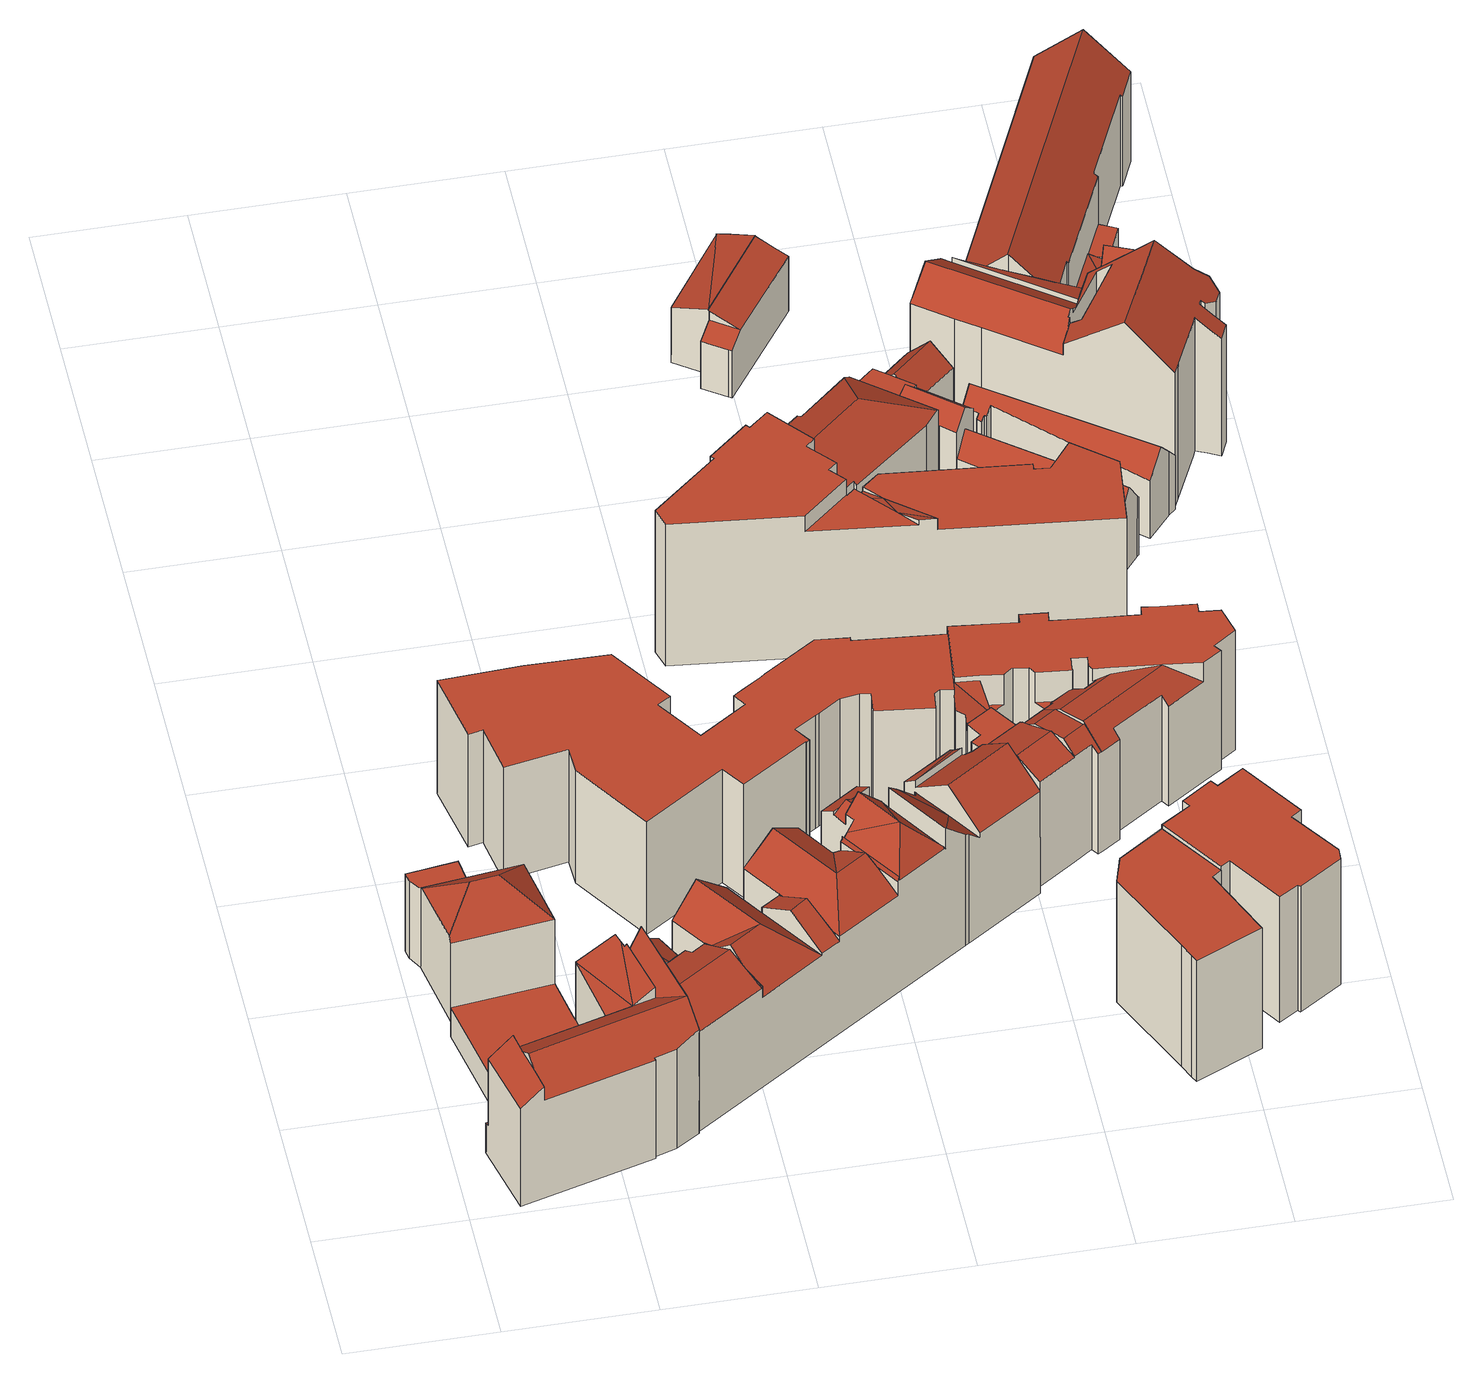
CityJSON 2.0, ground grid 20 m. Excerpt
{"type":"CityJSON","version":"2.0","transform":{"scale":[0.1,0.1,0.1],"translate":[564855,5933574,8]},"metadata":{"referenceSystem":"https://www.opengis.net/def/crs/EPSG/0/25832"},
"CityObjects":{
"building1":{"type":"Building","attributes":{"Gemeindeschluessel":"02000000","Geometrietyp2DReferenz":"3000","function":"31001_1010","roofType":"3100","measuredHeight":18.09,"storeysAboveGround":4},"geometry":[{"type":"MultiSurface","lod":"2","boundaries":[[[0,1,2]],[[3,4,5]],[[6,7,8,9]],[[10,11,6,9,12,13,14,15]],[[5,4,16,17,18,19,20,2,1]],[[11,10,21,0,2,20]],[[16,4,3,15,14]],[[17,16,14,13]],[[13,12,22,23,18,17]],[[21,10,15,3]],[[24,19,18,23]],[[6,11,20,19,24,7]],[[22,12,9,8]],[[21,3,5,1,0]],[[22,8,7,24,23]]],"semantics":{"surfaces":[{"type":"RoofSurface"},{"type":"WallSurface"},{"type":"GroundSurface"}],"values":[0,0,1,2,0,1,1,1,1,1,1,1,1,0,0]}}]},
"building2":{"type":"Building","attributes":{"Gemeindeschluessel":"02000000","Geometrietyp2DReferenz":"3000","function":"31001_1120","roofType":"1000","measuredHeight":20.65,"storeysAboveGround":5},"geometry":[{"type":"MultiSurface","lod":"2","boundaries":[[[25,26,27,28,29,30]],[[31,32,33,34]],[[35,31,34]],[[36,37,38,32,31]],[[39,40,41,42]],[[42,41,43,44]],[[44,43,45,46]],[[47,26,25]],[[30,29,48]],[[49,50,51,52]],[[45,34,33,53]],[[54,35,34,45]],[[55,56,57,58]],[[58,57,59,60]],[[61,37,36,62]],[[62,36,31]],[[60,59,48,29,28,63]],[[64,65,66,67,68,69]],[[55,58,60,63,70,49,52,39,42,44,46,71,72,68,67]],[[51,50,73,74,54,45,53,75,45,43,41,40]],[[65,64,62,31,47,25,76]],[[66,65,76,30,48,59,57,56]],[[47,31,35,54,74,27,26]],[[72,71,75,53,33,32,38]],[[68,72,38,37,61,69]],[[66,56,55,67]],[[25,30,76]],[[73,50,49,70]],[[70,63,28,27,74,73]],[[51,40,39,52]],[[45,75,71,46]],[[64,69,61,62]]],"semantics":{"surfaces":[{"type":"RoofSurface"},{"type":"WallSurface"},{"type":"GroundSurface"}],"values":[0,0,0,0,1,1,1,1,1,1,1,1,1,1,1,1,1,1,2,0,0,0,1,1,1,1,1,1,1,1,1,0]}}]},
"building3":{"type":"Building","attributes":{"Gemeindeschluessel":"02000000","Geometrietyp2DReferenz":"3000","function":"31001_1010","roofType":"1000","measuredHeight":19.65,"storeysAboveGround":6},"geometry":[{"type":"MultiSurface","lod":"2","boundaries":[[[77,78,79,80,81,82,83,84,85,86,87,88,89,90,91,92,93,94,95,96,97,98,99,100,101,102,103,104,105,106,107,108,109,110,111,112,113,114]],[[115,116,117,118,119,120,121,122,123,124,125,126,127,128,129,130,131,132,133,134,135,136,137,138,139,140,141,142,143,144,145,146,147,148,149,150,151,152]],[[152,151,78,77]],[[151,150,79,78]],[[150,149,80,79]],[[149,148,81,80]],[[148,147,82,81]],[[147,146,83,82]],[[146,145,84,83]],[[145,144,85,84]],[[144,143,86,85]],[[143,142,87,86]],[[142,141,88,87]],[[141,140,89,88]],[[140,139,90,89]],[[139,138,91,90]],[[138,137,92,91]],[[137,136,93,92]],[[136,135,94,93]],[[135,134,95,94]],[[134,133,96,95]],[[133,132,97,96]],[[132,131,98,97]],[[131,130,99,98]],[[130,129,100,99]],[[129,128,101,100]],[[128,127,102,101]],[[127,126,103,102]],[[126,125,104,103]],[[125,124,105,104]],[[124,123,106,105]],[[123,122,107,106]],[[122,121,108,107]],[[121,120,109,108]],[[120,119,110,109]],[[119,118,111,110]],[[118,117,112,111]],[[117,116,113,112]],[[116,115,114,113]],[[115,152,77,114]]],"semantics":{"surfaces":[{"type":"GroundSurface"},{"type":"RoofSurface"},{"type":"WallSurface"}],"values":[0,1,2,2,2,2,2,2,2,2,2,2,2,2,2,2,2,2,2,2,2,2,2,2,2,2,2,2,2,2,2,2,2,2,2,2,2,2,2,2]}}]},
"building4":{"type":"Building","attributes":{"Gemeindeschluessel":"02000000","Geometrietyp2DReferenz":"3000","function":"31001_1010","roofType":"3100","measuredHeight":23.93,"storeysAboveGround":5},"geometry":[{"type":"MultiSurface","lod":"2","boundaries":[[[153,154,155]],[[156,157,158,159,160,154,161]],[[162,163,164,157,156]],[[165,166,154]],[[167,164,168,169,170]],[[168,171,158]],[[172,173,171,168,174,175]],[[172,176,177,178,179]],[[180,181,174,168]],[[175,182,183,177,176]],[[184,185,186,187,188]],[[189,190,191,185,184]],[[192,193,194,195,196]],[[194,197,198,199,195]],[[200,201,202,203,204,205]],[[206,207,208,205,209]],[[193,210,211,212,213,214,197]],[[215,216,217,218,219]],[[217,220,221,222,218]],[[207,223,224,200,208]],[[217,225,226,220]],[[227,217,216]],[[217,227,228,229,230,225]],[[231,232,233,234,235]],[[233,236,237,238,239,240,234]],[[241,242,243,244]],[[245,242,241]],[[246,247,248,249,250,251,252]],[[253,254,255,233,232]],[[256,257,247,246]],[[258,259,260,261,262,263]],[[154,153,161]],[[154,160,165]],[[168,158,169]],[[179,173,172]],[[175,174,182]],[[163,181,180,164]],[[164,180,168]],[[190,264,191]],[[186,265,187]],[[266,203,202,267]],[[224,201,200]],[[205,204,209]],[[219,212,211,215]],[[192,210,193]],[[197,214,198]],[[228,231,235,229]],[[268,240,239,269]],[[269,239,238,270]],[[258,237,236,259]],[[260,244,243,261]],[[251,245,241,252]],[[271,250,249,272]],[[272,249,248,273]],[[274,254,253,275]],[[276,277,278,279]],[[280,263,262,281]],[[282,158,171,173,179,178,283,284]],[[267,202,201,224,223,226,225,230,285]],[[275,253,232,231,228,227,216,215,211,210,192,196,264,190,189,183,182,174,181,163,162,286]],[[286,162,156,161,153,155,277,276]],[[274,275,286,276,279,287,282,284,288,289,290,291,292,293,294,295,296,266,267,285,268,269,270,280,281,271,272,273,297]],[[283,178,177,298,299]],[[300,301,302,298,177,183]],[[265,186,191,264,196,195,303,304]],[[305,303,195,199,306]],[[166,165,160,159,287,279,278]],[[282,287,159,158,170,169,158]],[[283,299,288,284]],[[302,301,290,289]],[[291,290,301,300,188,187,265]],[[265,304,292,291]],[[305,306,294,293]],[[295,294,306,199,198,214,213]],[[266,296,222,221,206,209,204,203]],[[296,295,213,212,219,218,222]],[[268,285,230,229,235,234,240]],[[271,281,262,261,243,242,245,251,250]],[[259,236,233,255,256,246,252,241,244,260]],[[274,297,257,256,255,254]],[[297,273,248,247,257]],[[280,270,238,237,258,263]],[[221,220,226,223,207,206]],[[200,205,208]],[[193,197,194]],[[300,183,189,184,188]],[[191,186,185]],[[293,292,304,303,305]],[[172,175,176]],[[289,288,299,298,302]],[[157,164,167,170,158]],[[166,278,277,155,154]]],"semantics":{"surfaces":[{"type":"RoofSurface"},{"type":"WallSurface"},{"type":"GroundSurface"}],"values":[0,0,0,0,0,0,0,0,0,0,0,0,0,0,0,0,0,0,0,0,0,0,0,0,0,0,0,0,0,0,0,1,1,1,1,1,1,1,1,1,1,1,1,1,1,1,1,1,1,1,1,1,1,1,1,1,1,1,1,1,1,2,0,0,0,0,1,1,1,1,1,1,1,1,1,1,1,1,1,1,1,1,1,1,1,1,1,1,1,1,1,0]}}]},
"building5":{"type":"Building","attributes":{"Gemeindeschluessel":"02000000","Geometrietyp2DReferenz":"3000","function":"31001_1120","roofType":"1000","measuredHeight":24.64,"storeysAboveGround":5},"geometry":[{"type":"MultiSurface","lod":"2","boundaries":[[[307,308,309,310,311,312]],[[308,313,314,315]],[[313,316,314]],[[308,317,313]],[[318,317,308]],[[319,320,321,322]],[[323,324,325,326]],[[311,327,328,312]],[[329,330,331,332]],[[333,334,335,336]],[[337,338,339,340]],[[315,309,308]],[[341,342,343,344]],[[344,343,345,346]],[[313,347,316]],[[313,317,348]],[[307,318,308]],[[349,350,351,352]],[[353,310,309,315,314,316,347,342,341]],[[352,351,348,317,318,307,312,328,330,329]],[[319,322,333,336,337,340,354,323,326,353,341,344,346,355,356,349,352,329,332]],[[357,339,338,335,334,321,320,331,330,328,327,325,324]],[[358,359,345,343,342,347,313,348,351,350]],[[358,350,349,356]],[[359,358,356,355]],[[345,359,355,346]],[[339,357,354,340]],[[335,338,337,336]],[[353,326,325,327,311,310]],[[357,324,323,354]],[[321,334,333,322]],[[331,320,319,332]]],"semantics":{"surfaces":[{"type":"RoofSurface"},{"type":"WallSurface"},{"type":"GroundSurface"}],"values":[0,0,0,0,0,1,1,1,1,1,1,1,1,1,1,1,1,1,1,1,2,0,0,1,1,1,1,1,1,1,1,1]}}]},
"building6":{"type":"Building","attributes":{"Gemeindeschluessel":"02000000","Geometrietyp2DReferenz":"3000","function":"31001_1120","roofType":"1000","measuredHeight":21.09,"storeysAboveGround":5},"geometry":[{"type":"MultiSurface","lod":"2","boundaries":[[[360,361,362,363]],[[364,365,366,367]],[[368,369,370,371]],[[371,370,372,373]],[[373,372,374,375]],[[375,374,376,377]],[[377,376,361,360]],[[369,368,367,366]],[[365,364,378,379]],[[379,378,363,362]],[[363,378,364,367,368,371,373,375,377,360]],[[379,362,361,376,374,372,370,369,366,365]]],"semantics":{"surfaces":[{"type":"WallSurface"},{"type":"GroundSurface"},{"type":"RoofSurface"}],"values":[0,0,0,0,0,0,0,0,0,0,1,2]}}]},
"building7":{"type":"Building","attributes":{"Gemeindeschluessel":"02000000","Geometrietyp2DReferenz":"3000","function":"31001_1120","roofType":"3200","measuredHeight":22.27,"storeysAboveGround":5},"geometry":[{"type":"MultiSurface","lod":"2","boundaries":[[[380,381,382,383,384]],[[385,386,387,388]],[[389,390,391,392]],[[393,394,395,396]],[[396,395,397,398]],[[399,383,382,400]],[[401,402,390,389]],[[403,404,405,406]],[[393,396,398,403,406,407,385,388,401,389,392,399,400]],[[404,403,398,397]],[[393,400,382,381,394]],[[408,407,406,405]],[[385,407,408,409,386]],[[399,392,391,384,383]],[[402,401,388,387]],[[408,405,404,397,395,394,381,380,409]],[[402,387,386,409,380,384,391,390]]],"semantics":{"surfaces":[{"type":"RoofSurface"},{"type":"WallSurface"},{"type":"GroundSurface"}],"values":[0,1,1,1,1,1,1,1,2,1,1,1,1,1,1,0,0]}}]},
"building8":{"type":"Building","attributes":{"Gemeindeschluessel":"02000000","Geometrietyp2DReferenz":"3000","function":"31001_3040","roofType":"2100","measuredHeight":11.35,"storeysAboveGround":3},"geometry":[{"type":"MultiSurface","lod":"2","boundaries":[[[410,411,412]],[[413,414,415,416,417,418]],[[419,420,421,411,410]],[[422,416,415,423,424,425,426]],[[427,414,413,428]],[[428,413,418,429]],[[430,421,420,431]],[[425,419,410,426]],[[432,424,423,433]],[[416,422,417]],[[427,428,429,434,435,430,431,432,433]],[[435,434,422,426,410,412]],[[432,431,420,419,425,424]],[[427,433,423,415,414]],[[434,429,418,417,422]],[[430,435,412,411,421]]],"semantics":{"surfaces":[{"type":"RoofSurface"},{"type":"WallSurface"},{"type":"GroundSurface"}],"values":[0,0,0,0,1,1,1,1,1,1,2,1,1,1,1,1]}}]},
"building9":{"type":"Building","attributes":{"Gemeindeschluessel":"02000000","Geometrietyp2DReferenz":"3000","function":"31001_1120","roofType":"1000","measuredHeight":20.75,"storeysAboveGround":5},"geometry":[{"type":"MultiSurface","lod":"2","boundaries":[[[436,437,438,439,440,441,442]],[[439,443,444,440]],[[445,446,447,448,449,450,451,452]],[[453,454,455,456,457,458,459,460,461]],[[462,463,464,465,454,453]],[[457,466,467,468,469]],[[455,470,465,471,472,473,474,475,467,466]],[[467,475,476,477,478,479,480,481,482,483,484,468]],[[485,486,487,488,472,471]],[[489,490,477,476]],[[491,488,492,493,494,495,496,490,489]],[[438,497,498]],[[499,500,501]],[[502,436,442,503]],[[498,444,443,438]],[[504,452,451,505]],[[505,451,450,506]],[[437,449,448,438]],[[507,445,452,504]],[[508,509,510,511]],[[511,510,512,513]],[[513,512,514,515]],[[446,461,460,447]],[[469,458,457]],[[516,517,518,519]],[[499,483,482,500]],[[520,480,479,521]],[[522,487,486,523]],[[524,495,494,525]],[[525,494,493,526]],[[526,493,492,527]],[[528,529,530,531]],[[532,533,534,535]],[[535,534,536,537]],[[537,536,538,539]],[[539,538,540,541]],[[541,540,542,543]],[[442,441,440,544,545,546,547,548,549,550,551,552,503]],[[497,438,443,439,553,554,555,556,557,558,559,560]],[[474,473,472,488,491,489,476,475]],[[561,560,559,558,562,563,564,565,566,567,568,530,529,569,570,571,572,542,540,538,536,534,533,573,518,517,574,514,512,510,509,575,547,546,545,544]],[[541,543,576,524,525,526,527,577,522,523,578,579,580,581,507,504,505,506,582,502,503,552,551,550,549,548,583,508,511,513,515,584,516,519,585,532,535,537,539],[586,528,531,587,588,589,590,520,521],[591,592,593,557,556,555,554,553,554,594,595,596,597,598]],[[447,460,459,595,594,554,553,439,438,448]],[[581,580,579,462,453,461,446,445,507]],[[459,458,469,468,484,598,597,596,595]],[[592,591,598,484,483,499,501,563,562,593]],[[477,490,496,572,571,570,569,478]],[[524,576,543,542,572,496,495]],[[522,577,527,492,488,487]],[[586,521,479,478,569,529,528]],[[481,480,520,590,565]],[[464,463,485,471,465]],[[500,482,481,565,564,563,501]],[[590,589,588,567,566,565]],[[587,531,530,568,567,588]],[[573,533,532,585,519,518]],[[456,455,466,457]],[[475,467,468,467]],[[579,578,523,486,485,463,462]],[[454,465,470,455]],[[593,562,558,557]],[[574,517,516,584,515,514]],[[575,509,508,583,548,547]],[[444,498,497,560,561,544,440]],[[450,449,437,436,502,582,506]]],"semantics":{"surfaces":[{"type":"RoofSurface"},{"type":"WallSurface"},{"type":"GroundSurface"}],"values":[0,0,0,0,0,0,0,0,0,0,0,0,0,1,1,1,1,1,1,1,1,1,1,1,1,1,1,1,1,1,1,1,1,1,1,1,1,1,1,1,0,2,1,1,1,1,1,1,1,1,1,1,1,1,1,1,1,1,1,1,1,1,1,1,1]}}]},
"building10":{"type":"Building","attributes":{"Gemeindeschluessel":"02000000","Geometrietyp2DReferenz":"3000","function":"31001_1120","roofType":"1000","measuredHeight":21.78,"storeysAboveGround":5},"geometry":[{"type":"MultiSurface","lod":"2","boundaries":[[[599,600,601,602]],[[602,601,603,604]],[[604,603,605,606]],[[606,605,607,608]],[[608,607,609,610]],[[610,609,611,612]],[[612,611,613,614]],[[614,613,615,616]],[[617,618,619,620]],[[620,619,621,622]],[[622,621,623,624]],[[624,623,625,626]],[[626,625,600,599]],[[627,628,618,617]],[[616,615,628,627]],[[616,627,617,620,622,624,626,599,602,604,606,608,610,612,614]],[[628,615,613,611,609,607,605,603,601,600,625,623,621,619,618]]],"semantics":{"surfaces":[{"type":"WallSurface"},{"type":"GroundSurface"},{"type":"RoofSurface"}],"values":[0,0,0,0,0,0,0,0,0,0,0,0,0,0,0,1,2]}}]},
"building11":{"type":"Building","attributes":{"Gemeindeschluessel":"02000000","Geometrietyp2DReferenz":"3000","function":"31001_2010","roofType":"3100","measuredHeight":16.38,"storeysAboveGround":2},"geometry":[{"type":"MultiSurface","lod":"2","boundaries":[[[629,630,631,632,633,634,635,636,637,638]],[[634,639,640,641,642,643]],[[644,645,646,647,648,638,649]],[[650,640,639,633,651]],[[647,652,653,654,629,648]],[[643,635,634]],[[633,632,651]],[[654,630,629]],[[638,637,649]],[[655,642,641,656]],[[657,646,645,658]],[[658,645,644,659]],[[660,653,652,661]],[[657,658,659,662,655,656,663,664,660,661]],[[664,663,650,651,632,631]],[[657,661,652,647,646]],[[629,638,648]],[[634,633,639]],[[663,656,641,640,650]],[[662,659,644,649,637,636]],[[660,664,631,630,654,653]],[[655,662,636,635,643,642]]],"semantics":{"surfaces":[{"type":"RoofSurface"},{"type":"WallSurface"},{"type":"GroundSurface"}],"values":[0,0,0,0,0,1,1,1,1,1,1,1,1,2,1,1,1,1,1,1,1,1]}}]},
"building12":{"type":"Building","attributes":{"Gemeindeschluessel":"02000000","Geometrietyp2DReferenz":"3000","function":"31001_2310","roofType":"3100","measuredHeight":13.79,"storeysAboveGround":2},"geometry":[{"type":"MultiSurface","lod":"2","boundaries":[[[665,666,667,668]],[[669,670,671,672,665,668]],[[673,672,671,674,675]],[[666,665,672,673]],[[674,671,670,676]],[[676,670,669,677]],[[669,668,667,678,677]],[[666,673,675,678,667]],[[676,677,678,675,674]]],"semantics":{"surfaces":[{"type":"WallSurface"},{"type":"GroundSurface"},{"type":"RoofSurface"}],"values":[0,1,0,0,0,0,0,2,2]}}]},
"building13":{"type":"Building","attributes":{"Gemeindeschluessel":"02000000","Geometrietyp2DReferenz":"3000","function":"31001_2310","roofType":"3100","measuredHeight":13.46,"storeysAboveGround":2},"geometry":[{"type":"MultiSurface","lod":"2","boundaries":[[[679,680,681,682,683,684,685,686,687,688]],[[689,685,684,690]],[[690,684,683,691]],[[691,683,682,692]],[[692,682,681,693]],[[693,681,680,694]],[[694,680,679,695]],[[695,679,688,696]],[[697,698,699,700]],[[689,690,691,692,693,694,695,696,701,697,700]],[[698,697,701,702]],[[689,700,699,686,685]],[[701,696,688,687,702]],[[698,702,687,686,699]]],"semantics":{"surfaces":[{"type":"RoofSurface"},{"type":"WallSurface"},{"type":"GroundSurface"}],"values":[0,1,1,1,1,1,1,1,1,2,1,1,1,0]}}]},
"building14":{"type":"Building","attributes":{"Gemeindeschluessel":"02000000","Geometrietyp2DReferenz":"3000","function":"31001_1120","roofType":"3100","measuredHeight":29.06,"storeysAboveGround":5},"geometry":[{"type":"MultiSurface","lod":"2","boundaries":[[[703,704,705,706,707,708,709,710,711]],[[709,712,713,714,715,716,710]],[[717,718,719,720,721,722,723,724]],[[725,707,706]],[[726,704,703,727]],[[727,703,711,728]],[[713,712,729]],[[730,723,722,731]],[[731,722,721,732]],[[732,721,720,733]],[[733,720,719,734]],[[714,717,724,715]],[[705,735,706]],[[736,737,738,739]],[[740,741,742,743]],[[744,745,746,747]],[[748,749,750,751]],[[751,750,752,753]],[[753,752,754,755]],[[755,754,756,757]],[[757,756,758,759]],[[759,758,760,761]],[[762,763,764,765]],[[708,766,767,768,769,743,742,770,729,712,709]],[[765,771,772,773,744,747,774,775,726,727,728,776,777,778,730,731,732,733,734,779,736,739,780,748,751,753,755,757,759,761,781,762],[743,769,768,767,766,782,783,784,740]],[[785,786,787,738,737,788,789,713,729,770,742,741,790,791,725,706,735]],[[746,745,792,793,794,764,763,795,760,758,756,754,752,750,749,787,786,785]],[[775,774,747,746,785,735,705,704,726]],[[771,765,764,794,793,772]],[[795,763,762,781,761,760]],[[744,773,772,793,792,745]],[[787,749,748,780,739,738]],[[713,789,788,718,717,714]],[[791,790,741,740,784,783]],[[718,788,737,736,779,734,719]],[[715,724,723,730,778,777,716]],[[707,725,791,783,782,766,708]],[[711,710,716,777,776,728]]],"semantics":{"surfaces":[{"type":"RoofSurface"},{"type":"WallSurface"},{"type":"GroundSurface"}],"values":[0,0,0,1,1,1,1,1,1,1,1,1,1,1,1,1,1,1,1,1,1,1,1,1,2,0,0,1,1,1,1,1,1,1,1,1,1,1]}}]},
"building15":{"type":"Building","attributes":{"Gemeindeschluessel":"02000000","Geometrietyp2DReferenz":"3000","function":"31001_1020","roofType":"3100","measuredHeight":21.48,"storeysAboveGround":4},"geometry":[{"type":"MultiSurface","lod":"2","boundaries":[[[796,797,798,799,800]],[[801,802,803]],[[804,805,806,807,808]],[[809,810,811,812,813,814,815,816]],[[817,818,819,820]],[[820,819,821,822]],[[822,821,823,824]],[[798,797,825]],[[826,827,828,829]],[[829,828,830,831]],[[798,803,799]],[[832,806,805,833,834]],[[833,805,804]],[[808,802,804]],[[835,812,811,836]],[[836,811,810,837]],[[837,810,809,838]],[[839,840,841,842]],[[842,841,843,844]],[[845,846,847,848]],[[835,836,837,838,849,850,851,817,820,822,824,852,853,826,829,831,854,832,834,855,839,842,844,845,848]],[[856,853,852,857]],[[858,859,860,861,830,828,827,862,863,823,821,819,818]],[[863,862,856,857]],[[860,859,800,799,803,802,808,807]],[[813,812,835,848,847]],[[846,845,844,843,864]],[[840,839,855,865]],[[855,834,833,866,865]],[[816,815,866,801,867]],[[849,838,809,816,867,868]],[[850,849,868,825,797,796]],[[832,854,861,860,807,806]],[[830,861,854,831]],[[826,853,856,862,827]],[[851,850,796,800,859,858]],[[858,818,817,851]],[[852,824,823,863,857]],[[846,864,814,813,847]],[[840,865,866,815,814,864,843,841]],[[801,866,833,804,802]],[[798,825,868,867,801,803]]],"semantics":{"surfaces":[{"type":"RoofSurface"},{"type":"WallSurface"},{"type":"GroundSurface"}],"values":[0,0,0,0,1,1,1,1,1,1,1,1,1,1,1,1,1,1,1,1,2,1,0,0,1,1,1,1,1,1,1,1,1,1,1,1,1,1,0,0,0,0]}}]}
},
"vertices":[
[37,321,180],[73,371,219],[21,410,180],[172,330,174],[153,433,174],[111,376,219],[9,434,38],[9,434,172],[7,447,172],[7,447,38],[38,314,38],[20,415,38],[75,456,38],[79,424,38],[153,436,38],[172,330,38],[153,436,171],[79,424,174],[79,425,173],[19,418,173],[20,415,176],[38,314,174],[75,456,172],[79,425,172],[19,418,172],
[82,80,205],[76,110,205],[43,101,179],[65,4,182],[96,13,205],[90,43,205],[236,156,181],[240,254,197],[236,268,196],[185,262,164],[206,147,164],[266,164,199],[246,246,199],[243,244,197],[38,314,12],[38,314,63],[172,330,63],[172,330,12],[183,269,63],[183,269,12],[185,262,63],[185,262,12],[76,110,181],[96,13,182],[76,115,12],[76,115,63],[76,118,63],[76,118,12],[236,268,63],[206,147,63],[274,67,12],[274,67,184],[244,58,184],[244,58,12],[245,55,182],[245,55,12],[246,246,181],[266,164,181],[65,4,12],[298,123,218],[298,122,219],[306,88,192],[306,88,12],[266,254,12],[266,254,218],[41,106,12],[235,273,12],[243,244,12],[41,106,63],[43,101,63],[235,273,63],[86,61,219],
[360,625,29],[402,562,29],[466,605,29],[455,622,29],[461,627,29],[466,630,29],[495,649,29],[500,653,29],[572,700,29],[616,695,29],[616,690,29],[736,678,29],[725,581,29],[707,583,29],[699,578,29],[696,553,29],[619,563,29],[623,594,29],[609,596,29],[583,592,29],[553,572,29],[548,569,29],[518,550,29],[532,528,29],[528,525,29],[527,526,29],[437,467,29],[416,498,29],[307,426,29],[238,532,29],[237,570,29],[152,554,29],[140,624,29],[120,620,29],[101,720,29],[211,725,29],[321,723,29],[378,637,29],[378,637,225],[321,723,225],[211,725,225],[101,720,225],[120,620,225],[140,624,225],[152,554,225],[237,570,225],[238,532,225],[307,426,225],[416,498,225],[437,467,225],[527,526,225],[528,525,225],[532,528,225],[518,550,225],[548,569,225],[553,572,225],[583,592,225],[609,596,225],[623,594,225],[619,563,225],[696,553,225],[699,578,225],[707,583,225],[725,581,225],[736,678,225],[616,690,225],[616,695,225],[572,700,225],[500,653,225],[495,649,225],[466,630,225],[461,627,225],[455,622,225],[466,605,225],[402,562,225],[360,625,225],
[277,206,200],[294,216,188],[271,230,200],[292,146,216],[366,195,216],[341,233,194],[324,221,194],[317,232,188],[277,206,188],[306,88,188],[397,148,188],[395,151,190],[317,232,171],[309,243,171],[366,195,190],[366,196,210],[341,233,193],[341,233,190],[342,234,194],[347,226,190],[342,234,190],[398,149,190],[387,166,190],[367,196,223],[410,225,223],[345,241,178],[342,234,182],[395,151,191],[397,148,190],[398,149,171],[485,207,171],[454,254,210],[478,271,210],[454,307,183],[451,312,180],[426,296,180],[485,207,175],[510,223,175],[503,234,183],[595,280,183],[574,312,207],[563,327,218],[521,299,218],[510,224,183],[553,343,207],[539,364,191],[530,366,187],[565,422,219],[590,439,219],[578,458,204],[526,424,203],[538,405,219],[547,411,219],[550,387,212],[568,399,226],[556,416,226],[538,405,213],[595,280,207],[596,281,215],[541,364,215],[541,363,213],[539,364,207],[596,281,207],[597,281,208],[608,337,254],[548,368,217],[541,364,207],[568,399,254],[550,387,230],[558,375,230],[602,422,200],[590,439,200],[602,421,208],[602,422,208],[664,326,208],[664,326,207],[609,411,207],[608,411,208],[664,326,242],[665,326,242],[683,407,183],[620,419,229],[609,411,242],[651,454,183],[650,454,184],[651,452,184],[649,438,193],[641,433,203],[651,454,204],[710,511,190],[707,515,187],[640,471,187],[718,499,204],[683,407,236],[769,465,236],[745,502,202],[731,493,202],[721,494,197],[718,499,192],[651,454,192],[693,345,208],[697,348,204],[714,360,183],[714,360,192],[801,417,192],[650,454,158],[651,454,158],[640,471,158],[707,515,158],[704,520,158],[637,473,158],[510,223,183],[451,312,183],[526,424,15],[578,458,15],[641,433,15],[649,438,15],[651,452,15],[721,494,15],[731,493,15],[745,502,15],[697,348,15],[693,345,15],[266,254,15],[266,254,198],[291,269,178],[291,269,15],[637,473,15],[704,520,15],[341,233,15],[346,245,180],[346,245,15],[608,411,15],[306,88,15],[324,221,15],[313,295,15],[392,347,15],[426,295,15],[451,312,15],[417,364,15],[496,416,15],[528,366,15],[541,363,15],[558,375,15],[801,417,15],[348,318,223],[313,295,180],[426,296,171],[426,295,171],[392,347,171],[459,392,218],[417,364,183],[496,416,188],[528,366,188],
[734,853,245],[712,880,245],[668,931,245],[657,921,245],[656,922,245],[594,869,245],[701,918,235],[669,931,228],[668,931,228],[681,942,228],[757,851,254],[734,853,254],[503,990,26],[503,990,272],[499,994,272],[499,994,26],[650,953,26],[650,953,272],[638,943,272],[638,943,26],[656,922,272],[594,869,272],[422,888,26],[422,888,272],[414,914,272],[414,914,26],[553,1040,26],[553,1040,272],[557,1035,272],[557,1035,26],[583,1057,26],[583,1057,272],[631,1000,272],[631,1000,26],[704,961,26],[704,961,235],[895,941,235],[895,941,26],[894,932,235],[894,932,26],[681,942,235],[757,851,235],[1001,924,26],[1001,924,235],[990,825,235],[990,825,26],[657,921,26],[619,989,26],[915,930,26],[946,969,26],[619,989,272],[946,969,235],[915,930,235],
[858,220,6],[858,220,216],[870,259,216],[870,259,6],[989,214,6],[989,214,216],[976,205,216],[976,205,6],[1016,111,6],[1016,111,216],[1019,105,216],[1019,105,6],[928,64,216],[928,64,6],[924,73,216],[924,73,6],[915,94,216],[915,94,6],[931,300,6],[931,300,216],
[702,1078,253],[802,1081,210],[804,1083,208],[707,1162,208],[700,1156,214],[583,1057,30],[583,1057,211],[606,1077,212],[606,1077,30],[631,1107,30],[631,1107,208],[635,1101,212],[635,1101,30],[784,1059,30],[784,1059,208],[679,971,210],[679,971,30],[676,975,213],[676,975,30],[707,1162,30],[804,1083,30],[601,1082,30],[601,1082,207],[650,953,30],[650,953,214],[619,989,245],[619,989,30],[631,1000,30],[631,1000,245],[623,1009,253],
[563,1332,188],[602,1476,171],[522,1361,171],[580,1288,157],[584,1285,157],[599,1306,170],[598,1307,170],[564,1331,170],[549,1309,157],[645,1448,188],[618,1466,178],[602,1477,171],[564,1331,186],[682,1422,170],[666,1433,177],[645,1448,187],[563,1332,187],[584,1285,75],[580,1288,75],[549,1309,75],[602,1477,75],[618,1466,75],[666,1433,75],[682,1422,75],[564,1331,75],[522,1361,75],
[736,565,194],[735,550,182],[770,573,182],[769,573,182],[727,593,225],[725,581,215],[724,566,203],[770,573,183],[759,590,225],[745,502,193],[748,497,193],[798,530,193],[770,573,193],[735,550,193],[735,548,193],[748,528,193],[734,518,193],[778,452,225],[828,486,225],[824,492,222],[812,510,213],[806,519,209],[800,528,205],[799,528,205],[798,530,204],[748,497,204],[801,417,209],[851,451,209],[840,467,216],[830,483,224],[812,510,217],[842,530,217],[830,548,201],[800,528,201],[828,486,223],[840,467,228],[870,487,228],[869,488,227],[847,523,219],[843,529,218],[847,523,223],[920,572,223],[898,574,213],[901,571,216],[885,560,216],[873,577,201],[868,577,199],[842,560,199],[844,557,201],[851,451,210],[876,468,210],[882,459,201],[887,462,201],[869,488,233],[984,565,233],[870,487,232],[913,479,201],[907,488,212],[977,535,212],[984,525,200],[1035,559,200],[789,586,182],[759,590,182],[842,560,182],[868,577,182],[827,582,182],[736,565,27],[724,566,27],[734,518,27],[748,528,27],[735,548,27],[745,502,27],[826,672,27],[826,672,234],[827,686,234],[827,686,27],[863,682,234],[863,682,27],[861,668,234],[861,668,27],[976,656,27],[976,656,234],[978,669,234],[978,669,27],[885,560,27],[901,571,27],[882,459,27],[876,468,27],[984,525,27],[977,535,27],[907,488,27],[913,479,27],[894,580,27],[894,580,234],[896,595,234],[896,595,27],[1047,661,27],[1047,661,234],[1046,648,234],[1046,648,27],[1074,645,234],[1074,645,27],[1084,606,234],[1084,606,27],[1053,585,234],[1053,585,27],[1060,575,234],[1060,575,27],[727,593,234],[731,631,234],[736,678,234],[736,682,234],[736,682,27],[736,678,27],[731,631,27],[727,593,27],[725,581,27],[769,573,27],[770,573,27],[789,586,27],[800,594,27],[801,594,27],[801,594,234],[800,594,234],[789,586,234],[759,590,234],[821,591,234],[827,582,234],[868,577,234],[873,577,234],[873,581,234],[875,597,234],[895,595,234],[898,574,234],[920,572,234],[984,565,234],[1035,559,234],[1001,666,234],[907,663,234],[742,682,234],[1035,559,27],[887,462,27],[851,451,27],[801,417,27],[778,452,27],[748,497,27],[735,550,27],[742,682,27],[907,663,27],[1001,666,27],[898,574,27],[895,595,27],[875,597,27],[873,581,27],[873,577,27],[842,560,27],[827,582,27],[821,591,27],[798,530,27],[799,528,27],[800,528,27],[830,548,27],[844,557,27],
[931,300,5],[931,300,223],[971,326,223],[971,326,5],[964,336,223],[964,336,5],[1005,364,223],[1005,364,5],[1012,354,223],[1012,354,5],[1048,378,223],[1048,378,5],[1105,292,223],[1105,292,5],[1091,282,223],[1091,282,5],[1137,215,223],[1137,215,5],[1078,160,5],[1078,160,223],[1075,163,223],[1075,163,5],[1049,147,223],[1049,147,5],[1001,221,223],[1001,221,5],[989,214,223],[989,214,5],[1136,198,5],[1136,198,223],
[787,1151,185],[790,1154,185],[789,1154,185],[790,1155,185],[770,1171,185],[763,1177,185],[743,1193,185],[707,1162,185],[755,1123,185],[758,1126,185],[766,1174,190],[821,1222,190],[796,1240,157],[782,1227,157],[743,1193,157],[804,1083,181],[805,1083,181],[824,1067,180],[838,1085,204],[773,1139,204],[755,1123,181],[846,1203,157],[790,1155,157],[852,1103,182],[849,1105,182],[790,1154,181],[782,1227,40],[796,1240,40],[824,1067,40],[805,1083,40],[804,1083,40],[849,1105,40],[852,1103,40],[707,1162,40],[846,1203,40],[789,1154,40],
[1032,961,31],[1032,961,132],[1030,959,136],[1030,959,31],[1004,928,31],[1001,924,31],[824,1067,31],[852,1103,31],[852,1103,132],[824,1067,135],[837,1084,169],[1001,924,130],[1004,928,137],[1017,943,169],
[864,1130,145],[861,1127,139],[866,1122,138],[870,1126,145],[873,1124,144],[879,1130,156],[1051,983,135],[1069,1004,170],[858,1159,170],[847,1145,147],[1051,983,35],[879,1130,35],[873,1124,35],[870,1126,35],[866,1122,35],[861,1127,35],[864,1130,35],[847,1145,35],[1091,1027,35],[1091,1027,129],[1082,1019,145],[1082,1019,35],[878,1185,35],[878,1185,129],
[849,1206,239],[878,1185,239],[968,1118,239],[978,1141,258],[983,1152,268],[981,1153,268],[986,1160,274],[826,1278,274],[800,1243,239],[990,1167,268],[996,1178,258],[1006,1201,238],[865,1305,238],[852,1311,241],[1006,1201,246],[1022,1234,230],[985,1249,234],[985,1248,235],[964,1258,237],[930,1274,240],[873,1301,245],[865,1305,246],[983,1152,258],[878,1185,40],[849,1206,40],[800,1243,40],[990,1167,258],[873,1301,40],[930,1274,40],[964,1258,40],[985,1248,40],[985,1249,40],[968,1118,258],[1043,1225,40],[1043,1225,278],[1089,1206,321],[1089,1206,40],[1049,1215,40],[1049,1215,286],[1031,1223,269],[1031,1223,40],[1098,1041,40],[1098,1041,272],[1091,1027,272],[1091,1027,40],[1145,1186,40],[1145,1186,289],[1165,1185,273],[1165,1185,40],[1175,1168,259],[1175,1168,40],[1168,1153,259],[1168,1153,40],[1152,1144,268],[1152,1144,40],[1147,1146,272],[1147,1146,40],[1144,1140,272],[1144,1140,40],[1175,1126,40],[1175,1126,243],[1165,1103,243],[1165,1103,40],[981,1153,40],[986,1160,40],[990,1167,40],[1012,1197,40],[1012,1197,264],[1149,1111,40],[1134,1118,40],[1130,1109,40],[1036,1068,40],[968,1118,40],[826,1278,40],[852,1311,40],[865,1305,40],[1022,1234,40],[1099,1202,40],[1159,1133,40],[983,1152,40],[996,1142,40],[1027,1185,40],[1036,1068,331],[1075,1150,331],[1099,1202,331],[1022,1234,258],[1006,1201,258],[1027,1185,280],[996,1142,272],[1130,1109,272],[1134,1118,272],[1149,1111,258],[1159,1133,258],
[1039,1294,125],[1050,1318,125],[1033,1326,125],[1023,1330,125],[1012,1306,125],[1065,1352,120],[1054,1397,128],[1023,1330,128],[1063,1393,125],[1079,1386,125],[1100,1436,125],[1077,1448,125],[1054,1397,125],[1089,1316,144],[1093,1324,159],[1105,1295,121],[1132,1284,121],[1142,1287,133],[1126,1326,184],[1065,1352,184],[1056,1331,144],[985,1249,54],[985,1249,209],[985,1248,209],[985,1248,54],[964,1258,231],[964,1258,54],[930,1274,268],[930,1274,54],[1050,1318,120],[1152,1619,54],[1152,1619,209],[1134,1578,209],[1134,1578,54],[1131,1579,212],[1131,1579,54],[1100,1436,54],[1079,1386,120],[1079,1386,54],[1132,1284,54],[1105,1295,54],[1093,1324,54],[1089,1316,54],[1116,1357,54],[1116,1357,140],[1129,1363,122],[1129,1363,54],[1157,1352,122],[1157,1352,54],[1168,1324,54],[1168,1324,116],[1159,1293,110],[1159,1293,54],[1055,1331,54],[1039,1294,54],[1010,1307,54],[873,1301,54],[1040,1670,54],[1072,1450,54],[1112,1372,54],[1040,1670,208],[873,1301,208],[1010,1307,210],[1012,1306,208],[1077,1448,208],[1072,1450,212],[1097,1644,269],[929,1274,269],[1162,1340,137],[1112,1372,120],[1080,1386,120],[1056,1331,120],[1055,1331,120]
]}
